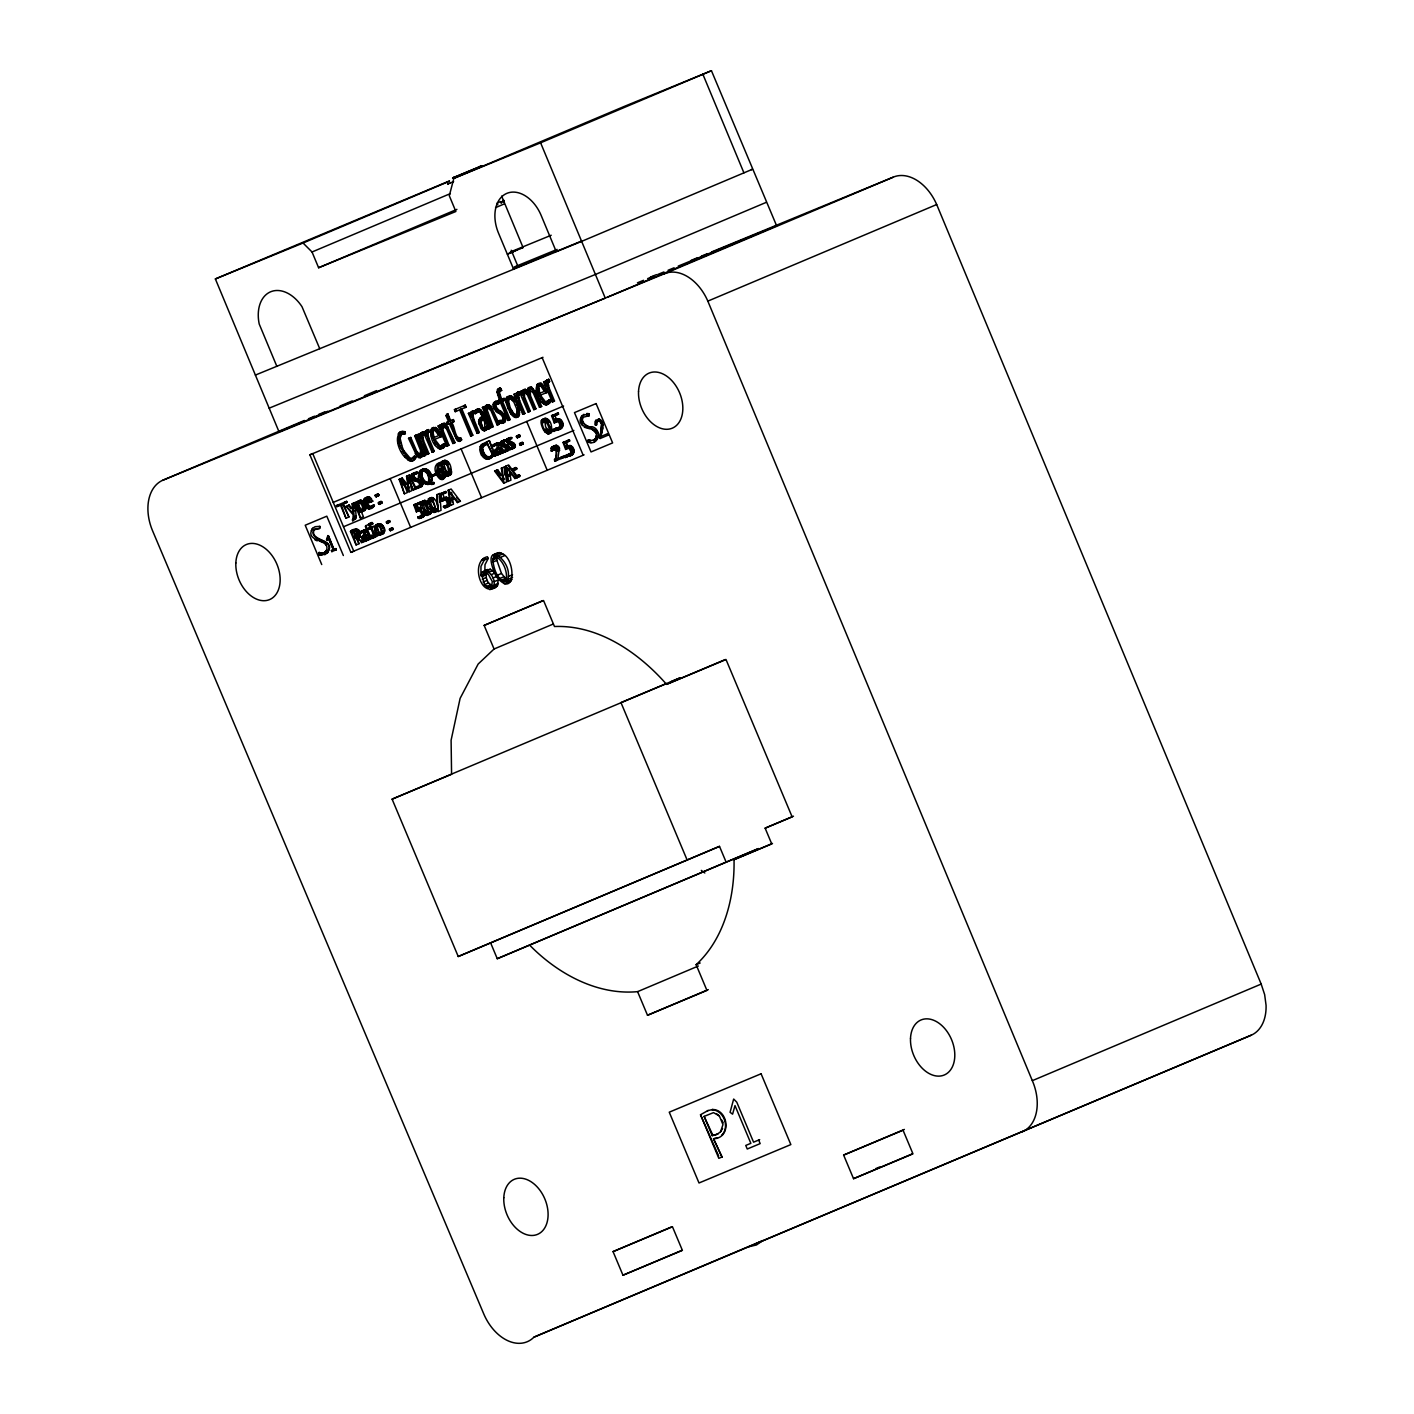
<?xml version="1.0" encoding="UTF-8"?>
<svg xmlns="http://www.w3.org/2000/svg" width="1414" height="1414" viewBox="0 0 1414 1414"><rect width="100%" height="100%" fill="white"/><g stroke="black" fill="none" stroke-linecap="round" stroke-linejoin="round"><path stroke-width="1.5" d="M436.608 471.869L437.386 465.648L440.62 463.332L440.196 462.484C426.18 466.32 445.304 491.719 445.18 472.4L442.971 473.337L440.815 470.42L437.368 470.438L436.608 471.869L441.628 469.943L437.28 472.718L439.418 477.808L443.643 477.278L440.461 478.303M504.126 398.377L502.907 398.889L503.667 400.728L504.904 400.215L504.126 398.377L500.468 399.915L498.294 391.607L501.687 390.405L500.379 388.161L498.223 388.797L496.968 392.102L499.531 400.303L498.082 400.904L498.859 402.743L500.273 402.142L507.962 420.453L508.934 420.046L501.245 401.735L502.465 401.223L510.171 419.534L507.962 420.453M500.468 399.915L501.705 399.384L499.496 392.774L500.203 390.264M369.991 501.245L364.494 503.561L365.625 499.001L367.463 499.089L369.443 501.475M364.494 503.561L366.686 502.624L366.915 498.806L370.256 498.594L368.064 499.513M501.882 450.872L500.927 447.213M516.729 417.483C525.442 398.501 493.839 384.025 511.161 414.267C526.75 428.212 516.587 386.269 507.343 398.554L506.124 399.066M315.835 528.536L314.138 529.72C309.03 541.951 337.822 538.487 327.217 552.909C336.479 537.921 308.588 542.41 313.643 529.932L319.882 528.341L319.811 526.362L315.11 526.697L312.565 528.341C303.639 543.276 332.679 537.956 325.927 551.584L324.195 552.733L326.899 549.887M431.093 479.611C425.101 493.468 411.81 467.716 426.445 470.12M429.149 482.598C423.458 483.553 419.163 473.372 423.847 469.978M594.074 441.999C610.901 427.169 577.018 429.432 582.922 417.307L589.143 415.716L589.072 413.736L581.826 415.716C572.935 431.288 603.089 424.942 595.188 438.959L593.456 440.125L595.188 438.959M588.1 439.966C595.1 442.299 586.297 437.244 588.277 442.087C599.271 446.294 601.94 429.043 592.095 426.71C586.085 427.965 580.588 421.319 582.922 417.307M401.93 433.532L400.091 438.269L402.513 447.991L401.276 448.503C398.589 443.872 396.274 431.27 405.376 433.691L404.881 431.677C389.027 431.058 401.682 463.191 413.224 460.557L410.732 461.3M722.625 1134.753L721.935 1135.053C729.942 1126.87 723.615 1110.008 711.967 1109.76L712.656 1109.477C728.829 1109.866 731.621 1138.217 713.54 1138.783L722.006 1157.005L713.54 1138.783M444.243 443.749L440.249 446.364L434.823 439.33L433.603 439.86L439.029 446.895L444.243 443.749L445.145 445.675L444.084 447.372C434.982 453.311 427.523 433.974 432.419 427.876L436.449 427.947L441.734 436.449L440.496 436.961L434.257 427.894M431.235 436.042L432.472 435.53L432.295 428.813L435.477 427.364M419.622 487.353C424.73 479.222 409.494 481.767 412.287 474.998L417.643 473.301L417.607 472.241L411.704 474.15C406.79 482.262 422.662 479.258 418.933 486.646L415.044 487.211L415.133 488.36L421.814 486.434C426.922 478.303 411.686 480.848 414.496 474.079L416.494 473.195M365.148 504.48L365.643 509.305L360.376 511.143L357.353 508.421L356.346 504.073L361.843 500.485L363.999 502.377L361.807 503.313L358.131 501.157L355.603 504.515L354.808 502.748M365.006 508.068L362.567 510.224L359.545 507.502L358.537 503.137L361.136 501.281L356.841 503.031M505.54 451.791L506.53 451.137C510.931 446.029 495.289 443.89 503.808 442.034L505.929 440.019L500.821 441.628C497.18 446.524 512.557 448.874 503.119 450.748L504.445 452.02L508.722 450.218C513.141 445.11 497.481 442.953 506 441.115M511.391 449.352L512.381 448.698C516.799 443.589 501.139 441.433 509.659 439.595L511.78 437.58L506.672 439.171C503.031 444.067 518.408 446.417 508.969 448.309L510.295 449.581L514.572 447.761C518.991 442.653 503.331 440.514 511.85 438.658M597.892 420.488L596.408 424.978L596.16 422.167L598.882 420.294L601.798 424.041L600.172 438.499L601.498 424.165L600.402 421.425L597.592 420.612M596.708 424.836L595.347 424.978L595.135 421.248L598.758 418.898C606.217 421.602 601.374 431.111 600.932 436.502L607.631 433.691L607.737 435.335L607.631 433.691M382.346 532.53C376.195 508.757 369.178 544.072 382.346 532.53L384.537 531.611C386.252 527.122 378.669 519.963 376.672 526.415M440.744 429.131L441.893 423.917L444.809 423.352L446.559 424.642L455.078 442.582L452.869 443.501L446.594 428.972L442.511 425.897L441.822 431.093L447.708 445.657L446.753 446.064L438.11 426.003L440.267 425.101L441.963 428.619L440.744 429.131L439.029 425.632L438.11 426.003M441.963 428.619L443.13 423.387M482.386 407.479L483.305 407.108L485.02 410.608L486.186 405.394L489.103 404.846L490.852 406.118L499.354 424.059L497.162 424.978L490.87 410.449L486.787 407.373L486.116 412.57L492.001 427.134L491.029 427.541L482.386 407.479L484.542 406.578L486.257 410.095L486.045 408.098M499.46 388.267L498.188 391.59L498.877 394.789L497.64 395.301M373.897 504.869L370.45 506.778L367.021 503.561L364.83 504.48L368.241 507.714L373.897 504.869L374.374 505.823C367.198 515.969 357.123 497.357 368.983 496.897L372.801 501.139L370.592 502.076L366.774 497.834M582.444 425.614L581.136 417.696L583.894 414.284M481.98 446.895L481.944 449.634M716.933 1134.417L720.557 1131.801L722.961 1124.607L719.355 1115.964L713.522 1112.624L704.119 1116.388L712.214 1135.636L717.623 1134.134L712.214 1135.636M361.754 531.982L362.797 531.876C366.845 534.404 354.119 546.935 370.539 538.875L365.943 530.356L360.34 531.682L359.916 533.52L363.946 531.045L359.916 533.52M356.558 536.206L356.187 531.788L354.26 530.939L351.573 532.088L353.871 537.55L358.749 535.287L359.403 533.29M427.382 484.525L434.045 483.712L433.868 482.492L428.495 483.747C431.182 451.19 403.591 485.055 429.573 483.606M428.495 483.747L430.687 482.828C435.088 477.49 428.336 465.065 421.231 469.908M479.912 423.157L481.149 419.658L484.277 417.961L485.956 421.991L484.737 422.521L484.79 428.195L482.315 428.301L479.912 423.157L484.277 417.961M480.619 449.387L482.015 445.817L487.636 444.137L487.494 443.077C472.117 441.61 483.27 468.087 492.956 456.103L492.319 455.273C487.53 461.176 480.212 455.98 480.619 449.387L486.257 444.12M415.044 472.453L413.1 475.846L410.908 476.783M520.688 391.466L521.607 391.077L519.468 391.978L528.094 412.04L529.066 411.633L522.88 394.683L523.799 391.89L526.149 391.395L523.799 391.89M528.094 412.04L530.303 411.12L524.4 396.539L525.036 391.378M493.132 446.471L496.173 444.738C500.503 447.301 486.84 460.451 504.197 452.038L499.407 443.201L496.95 442.989L492.567 445.445L493.132 446.471L497.268 443.925M496.968 450.165L498.47 447.319M434.664 429.874L438.817 435.53L432.878 438.004L432.083 430.881L435.901 429.361L433.073 429.785M431.906 438.269L434.116 437.492L433.055 432.56L434.292 429.255M508.492 448.857L508.351 447.266M538.628 385.633L541.085 386.322L544.372 391.378L545.61 390.847L538.434 393.852L537.638 386.747L539.865 385.103L537.638 386.747M538.434 393.852L539.671 393.339L538.875 386.216M346.112 506.336L353.2 513.388L352.086 503.844L352.97 503.472L354.172 516.87L352.775 520.812L353.182 514.82L346.112 506.336L349.17 505.045L354.154 510.984M352.775 520.812L356.169 517.63L355.161 502.536L354.066 503.066L360.411 518.001L358.361 510.843C363.345 515.244 365.607 506.159 361.807 503.313M446.753 446.064L448.945 445.145L443.059 430.563L442.989 426.303L445.039 425.367L443.802 425.897M491.029 427.541L493.221 426.621L487.052 409.671L488.024 406.861L490.676 407.868L489.438 408.399M552.026 450.925C553.74 441.327 559.891 455.803 554.376 459.515L554.748 461.211L563.603 457.482L563.32 456.333L555.437 459.656L556.869 448.698L555.101 446.63L552.733 446.506L551.089 448.097L551.16 450.96L554.535 449.864L554.871 446.983L552.361 448.044M478.568 421.443L479.841 417.996L483.27 415.592L481.449 412.305L477.296 411.262L475.192 413.754L474.167 411.668L479.452 408.823L482.81 412.358L489.969 427.982L488.042 429.273L486.328 426.162L484.737 430.793L480.884 428.583L478.568 421.443L483.429 415.946M516.958 414.373L516.764 408.982L513.936 402.23L510.242 398.359L508.669 398.288L507.326 401.753L508.969 408.275L514.342 415.469L518.196 413.842L515.916 415.539M551.725 447.142L556.427 445.233L559.378 447.655L557.929 458.596L555.437 459.656M595.347 424.978L595.842 420.046M517.153 415.009L513.724 413.524L510.207 407.745L508.563 401.223L509.906 397.776M408.54 438.375L409.512 437.969L417.112 454.442L418.438 455.608L420.877 455.149L416.9 451.685L410.749 437.456L408.54 438.375L417.006 456.368L420.258 457.765L421.672 455.98L421.743 452.409L422.98 451.879L425.013 455.626L423.776 456.139L421.743 452.409M420.258 457.765L422.91 455.467L422.98 451.879M524.912 391.908L527.334 394.683L533.785 409.671L534.757 409.265L528.659 394.241L529.349 389.575L533.343 393.127L539.476 407.285L540.431 406.878L533.909 391.89L530.321 387.666L527.988 388.249L527.687 393.339L524.152 389.84L522.013 391.59L522.102 395.107L520.387 391.59L519.468 391.978M533.785 409.671L535.977 408.734L530.604 395.938L529.861 389.893L526.379 391.554M419.817 509.199L422.008 508.262L418.685 508.793L417.165 504.71L414.974 505.629L416.476 509.712L418.615 508.793C422.998 509.57 424.447 518.196 419.057 518.496L417.784 517.064L423.157 515.527M420.382 518.266L423.882 516.393L424.748 513.971L421.337 504.056L424.942 501.369L421.743 502.712M443.483 507.396L447.938 505.487L443.448 506.371L444.721 507.803C450.094 507.485 448.645 498.877 444.279 498.099L442.14 499.018L440.638 494.935L442.829 494.016L444.35 498.099L446.471 497.18L448.874 498.629L450.377 502.324L448.185 503.243M444.721 507.803L448.963 506.23L450.412 503.278L448.22 504.215M565.229 441.539L563.037 442.476L565.635 449.475L566.943 447.761L568.746 447.814L570.885 451.508L570.213 454.071L567.049 454.689L568.322 456.121C573.695 455.803 572.246 447.178 567.862 446.4L565.741 447.337L564.239 443.236L566.431 442.317L567.933 446.4L565.741 447.337M568.322 456.121C574.862 456.492 575.958 447.213 570.072 445.481L567.933 446.4M430.174 512.54C426.303 515.527 421.796 504.48 424.394 501.457M437.226 509.588L433.727 511.532L431.73 510.012L428.389 501.104L431.995 498.417L428.796 499.778M436.502 510.525C432.401 509.553 429.202 502.094 431.447 498.506M558.459 429.626C562.648 427.664 560.722 420.577 556.674 419.764L554.412 420.736L552.839 416.476L555.03 415.557L556.603 419.817L558.866 418.827C564.999 420.418 563.956 430.475 557.081 429.891L555.737 428.407L561.305 426.798L555.737 428.407M492.814 559.979L493.68 557.187L495.784 556.338C503.402 560.775 508.103 572.281 506 580.818L503.861 581.702C496.385 577.778 493.68 567.827 492.814 559.979L496.844 558.283L497.109 556.656L493.079 558.353M441.575 464.11C452.25 457.924 448.804 491.701 441.575 464.11L445.286 461.335L448.538 464.587M542.976 420.329C547.147 420.577 552.114 432.048 546.971 432.702C543.86 430.192 542.34 425.985 542.039 422.097C542.057 419.286 547.89 418.986 542.499 420.683M546.971 432.702L549.162 431.783L545.592 426.798L544.69 419.764M602.841 427.876L600.932 436.502M437.987 465.895L437.757 470.862M417.978 434.434L420.93 435.123L420.029 433.568L417.978 434.434L426.692 454.46L427.664 454.053L421.672 438.499L421.743 435.123L424.023 433.815L423.21 431.871L420.753 433.091L420.771 437.987L421.991 437.456L421.637 435.318M426.692 454.46L428.902 453.523L423.564 440.638L422.715 435.972L424.023 433.815M426.869 434.239L429.414 431.57L428.583 429.609L426.127 430.828L426.144 435.724L423.369 432.171L432.083 452.197L433.038 451.791L427.063 436.254L426.869 434.239L429.414 431.57M471.887 415.416L474.432 412.747L473.602 410.785L471.162 412.004L471.162 416.9L468.388 413.348L477.101 433.373L478.073 432.967L472.082 417.413L471.887 415.416L474.432 412.747M484.737 430.793L487.3 428.725L487.547 425.632L489.262 428.76M517.506 396.327L520.052 393.658L519.221 391.696L516.764 392.933L516.782 397.811L514.007 394.259L522.72 414.284L523.693 413.895L517.701 398.341L517.506 396.327L520.052 393.658M547.094 383.954L549.639 381.285L548.809 379.323L546.37 380.543L546.37 385.439L543.595 381.886L552.308 401.912L553.281 401.505L547.289 385.969L547.094 383.954L549.639 381.285M369.938 539.353L369.001 537.903L366.809 538.822L365.13 541.438M365.554 540.413L367.976 540.113L369.001 537.903M428.707 514.201C424.059 484.224 412.729 515.527 428.707 514.201L430.899 513.282L431.093 511.02L428.902 511.939M435.759 511.249C431.129 481.29 419.781 512.575 435.759 511.249L437.951 510.33C438.941 506.247 434.964 494.653 429.997 498.647M505.912 583.558C518.938 562.206 476.925 534.899 496.208 576.541C519.451 604.609 515.509 542.87 493.804 554.482M448.185 475.864C455.22 464.888 433.179 452.286 443.271 472.417C454.106 485.709 453.735 455.396 442.087 461.353M548.65 433.851C555.684 422.874 533.644 410.254 543.736 430.386C554.571 443.678 554.217 413.383 542.552 419.322M499.266 420.612L502.818 420.665C504.816 412.252 489.916 412.287 493.61 402.778L495.837 401.346L498.488 401.841L498.895 403.909L494.6 404.333C493.521 412.234 507.803 412.853 503.861 422.309L501.369 423.369L499.69 422.662L499.266 420.612L504.038 420.135L503.738 416.14M502.748 423.263L505.081 421.779C509.04 412.34 494.741 411.704 495.837 403.803L494.6 404.333M493.292 587.729C496.084 581.702 492.319 573.395 486.292 570.903L482.351 572.087L480.919 575.94L480.972 566.342L484.207 560.085L488.237 558.389L487.388 556.727C469.925 560.704 480.636 600.437 497.321 586.032L498.17 579.97L494.14 581.684M354.242 538.434L357.159 537.673L362.002 542.446L357.212 536.754C360.234 532.636 354.048 527.122 350.46 531.558L356.081 544.938L354.242 538.434L358.237 536.754L356.434 537.514L359.032 543.683L356.081 544.938M357.212 536.754L359.403 535.835C362.762 529.737 354.207 526.803 350.46 531.558M422.733 502.536L424.73 500.344L428.619 503.861M419.64 455.679L420.683 450.766L414.673 435.812L416.883 434.876L425.738 454.778L425.013 455.626M420.683 450.766L421.92 450.235L422.114 452.692L420.488 454.831M543.4 420.559L544.744 418.403M441.981 479.169L443.572 476.942L442.971 473.337M398.836 435.141L401.028 431.553M537.974 383.724L540.784 384.308L546.051 392.809L547.289 392.297L541.049 383.212C528.783 384.148 542.499 413.754 550.7 401.523L549.799 399.596L544.584 402.743L539.158 395.708L540.395 395.178L545.822 402.212L549.799 399.596M537.532 385.916L537.85 384.661L536.613 385.191M376.142 533.202L378.333 532.265L381.992 534.298L384.537 531.611M453.859 178.358L449.298 195.751L455.856 211.499L318.61 267.741L312.034 251.992L303.056 243.014L215.37 278.947L279.018 431.8L605.263 298.107L540.608 142.814L453.859 178.358L624.688 106.244L711.436 70.7L776.622 225.763M326.44 539.918L327.907 535.553L327.253 540.502M364.794 540.484L366.138 538.663L365.219 535.146L362.762 536.896L363.062 539.901L364.794 540.484L368.824 538.805M417.042 510.701L416.388 511.868L413.772 504.869L415.981 503.932L418.579 510.949L419.233 509.765L417.042 510.701L419.481 510.207L421.619 513.901L420.965 516.446L417.784 517.064M441.628 493.239L439.436 494.158L442.034 501.175L447.672 497.569M442.034 501.175L446.453 498.347L442.706 500.008M566.537 445.057L567.827 448.556L571.274 445.87M557.328 428.672L559.096 427.735C560.916 425.384 559.025 420.188 555.667 421.178L554.288 422.98L551.584 415.681L553.775 414.762M555.136 418.403L556.48 422.061L560.138 419.233M421.637 433.691L421.973 432.56M427.364 430.316L425.773 431.959M518.001 392.403L516.428 394.046M547.236 381.161L548.296 379.412M440.815 470.42L443.006 469.483L440.355 469.006C437.173 474.574 438.446 465.33 440.62 463.332M482.209 576.523L484.33 573.218L488.201 574.066L492.266 581.472L491.754 586.174L488.396 587.552L484.507 584.636L482.209 576.523L486.239 574.826L486.946 572.705L482.916 574.402M367.004 539.547L364.812 538.186L365.89 535.04M442.67 477.366L439.471 473.16L440.602 470.067M448.503 421.637L445.993 415.663L447.743 413.666L450.713 420.718L449.475 421.231L446.524 414.196M449.74 421.125L447.743 413.666M495.713 451.084L498.735 448.132C502.377 451.278 496.314 456.916 495.713 451.084L499.301 448.079M365.095 534.315L361.577 537.179M375.311 527.758L377.838 525.672L380.136 527.298L381.515 532.106L380.154 534.085L376.69 532.565L375.311 527.758L378.881 524.877L381.232 525.283M357.954 502.465L359.58 500.45L361.843 500.485M523.251 391.077L525.389 389.327L527.599 391.042M503.366 202.361L503.755 200.187L504.197 201.99M487.406 404.864L484.949 407.091M426.957 483.517C431.641 480.124 427.364 469.943 421.655 470.897M498.594 454.707L500.379 451.967L501.369 453.47L508.722 450.218M497.657 454.884L502.377 452.003M450.43 473.566L450.394 468.988M550.912 431.535L550.859 426.975M360.163 511.974L365.643 509.305M443.448 506.371L446.63 505.752L447.284 503.19L446.082 500.256L443.342 499.46M448.821 504.833L449.369 503.72M423.422 468.971L421.301 471.233L421.019 475.175M482.315 445.71L484.472 443.466M368.983 496.897L365.89 498.788L365.89 502.889M415.84 457.729L413.595 459.974L415.84 457.729L414.744 455.962L411.191 459.037L409.07 458.931L402.495 451.119L403.715 450.606L410.307 458.419L412.428 458.525L414.744 455.962M424.076 508.881L428.265 514.378L430.899 513.282M433.568 509.977L436.131 511.638L437.951 510.33M442.847 447.885L445.145 445.675M546.935 404.775L550.7 401.523M495.642 555.083L497.834 552.786M443.165 461.6L444.279 460.416M438.517 464.552L440.196 462.484M365.837 525.495L367.269 528.871L371.582 527.051L371.953 527.935L367.64 529.755C372.801 545.238 376.672 534.192 368.047 524.559L365.289 526.326L366.509 529.189L365.183 529.737L366.88 530.073L371.511 538.487L375.488 536.79L371.475 527.122M475.192 413.754L479.947 410.855L478.71 411.368M513.954 446.983L513.812 444.19M386.358 521.978L388.903 520.546L389.999 521.271L387.542 523.445L386.358 521.978L389.504 520.652M389.416 529.225L391.961 527.811L393.057 528.518L390.582 530.692L389.416 529.225L392.562 527.899M391.961 527.811L392.774 529.773M513.123 468.953L515.668 467.539L516.764 468.246L514.289 470.438L513.123 468.953L516.269 467.645M515.668 467.539L516.499 469.501M516.181 476.218L518.708 474.786L519.822 475.493L517.347 477.685L516.181 476.218L519.309 474.892M518.708 474.786L519.539 476.748M567.633 456.634L566.802 454.672L567.633 456.634L564.84 457.482L564.274 456.103L572.423 453.134L568.552 454.937M375.152 495.324L377.715 493.875L378.864 494.617L376.371 496.844L375.152 495.324L378.351 493.981M377.715 493.875L378.563 495.925M378.316 502.871L380.879 501.422L382.045 502.147L379.535 504.391L378.316 502.871L381.515 501.528M380.879 501.422L381.745 503.472M516.357 436.272L518.92 434.823L520.087 435.547L517.577 437.792L516.357 436.272L519.557 434.911M518.92 434.823L519.786 436.855M519.521 443.802L522.084 442.37L523.251 443.095L520.759 445.339L519.521 443.802L522.72 442.458M522.084 442.37L522.95 444.403M552.768 429.909L555.331 428.46L556.497 429.184L554.005 431.429L552.768 429.909L555.985 428.566M555.331 428.46L556.197 430.492M488.237 558.389L485.002 564.646L484.772 572.582M387.542 523.445L386.711 521.483M390.582 530.692L389.751 528.73M514.289 470.438L513.476 468.458M517.347 477.685L516.517 475.723M565.441 457.57L564.61 455.608M376.371 496.844L375.505 494.812M379.535 504.391L378.687 502.341M369.125 523.887L372.2 522.579L372.748 523.869L370.203 525.23L369.125 523.887L372.2 522.579M371.652 522.508L372.395 524.311M517.577 437.792L516.729 435.742M520.759 445.339L519.892 443.289M554.005 431.429L553.139 429.396M474.167 411.668L477.826 408.876M352.21 519.963L355.038 518.231M370.203 525.23L369.443 523.445M423.776 456.139L425.738 454.778M488.042 429.273L489.969 427.982M492.956 456.103L488.378 458.914M487.176 458.101L492.319 455.273M369.637 507.697L374.374 505.823M448.061 421.832L446.824 422.344L447.602 424.182L449.281 423.475L456.846 440.09L459.356 441.398L461.671 439.807L460.805 438.004C453.664 442.706 453.912 425.667 450.253 423.069L451.49 422.556C454.99 425.225 454.831 440.054 460.805 438.004M459.356 441.398L461.671 439.807M501.175 203.316L502.924 200.576L503.225 201.477M552.803 624.228L494.069 649.008L478.162 664.032L460.116 698.357L451.101 740.211L451.579 774.271L392.102 799.157L458.242 956.518L719.496 846.367L726.124 862.116L758.523 848.559L497.268 958.71L490.658 942.961M529.667 945.153C557.416 973.521 596.902 995.403 637.59 991.656L647.506 1015.27L706.929 990.419L696.13 964.702C724.375 938.666 734.82 897.112 734.025 859.677L772.504 843.433M494.847 402.248L495.837 401.346M359.403 532.53L363.645 530.144M420.753 433.091L423.21 431.871M426.127 430.828L428.583 429.609M473.089 410.855L470.809 413.135M516.764 392.933L519.221 391.696M492.567 445.445L496.95 442.989M539.476 407.285L541.668 406.366L535.128 391.36L531.558 387.153L527.988 388.249M441.433 478.197L442.6 476.465L442.105 473.708L440.443 471.375L438.411 471.003M361.401 511.002L362.797 508.987L362.178 505.699L360.146 502.748L357.689 502.394M489.81 589.691L497.321 586.032M483.995 428.813L486.027 427.664L484.79 428.195M434.292 511.444C436.431 507.82 433.373 500.379 429.255 499.442M372.377 538.416L373.296 537.727L372.023 537.426M324.796 554.624L327.695 552.715M440.373 449.139L444.084 447.372M421.814 486.434L416.706 488.643M539.211 383.212L537.179 384.29M503.914 440.072L500.344 442.547M509.765 437.633L508.404 439.171L509.111 442.246M412.004 461.07L414.832 459.444M358.749 535.287L353.871 537.55M555.242 445.445L551.089 448.097M491.224 574.667L495.236 572.97L490.322 569.206L482.351 572.087M351.573 532.088L355.214 530.321M722.006 1157.005L718.825 1158.331L700.513 1114.745L708.131 1110.467M360.34 531.682L364.847 529.932M448.68 183.537L447.584 184.014L448.432 183.696M501.652 196.104L523.056 247.521L507.379 254.167M754.899 1244.073L1251.372 1035.136A42.667 29.27 67.1 0 0 1266.06 1005.248L1264.646 994.608L1261.182 984.073L936.687 204.535A42.667 29.27 67.1 0 0 892.994 177.263L711.56 251.957M480.46 166.463L481.644 165.968L452.922 177.775M466.956 172.013L452.551 178.076L454.601 177.227M467.627 171.713L481.944 165.703L479.894 166.534M478.922 167.117L481.644 165.968M215.37 278.947L449.422 180.921M303.056 243.014L449.493 181.204M540.608 142.814L711.436 70.7M312.034 251.992L450.341 193.612M318.61 267.741L456.899 209.378M513.088 269.084L555.737 251.179M766.247 202.361L595.418 274.457L269.173 408.169M279.018 431.8L305.442 420.647M309.507 418.933L327.818 411.209M340.014 406.048L352.227 400.904M364.423 395.743L376.619 390.6M607.295 297.24L776.092 225.993M454.053 177.298L455.608 176.626M495.554 207.664L504.321 203.881M508.192 253.778L514.325 251.162L511.055 252.47M1251.372 1035.136L533.962 1337.149A42.667 29.27 67.1 0 1 483.906 1314.278L152.818 531.364A42.667 29.27 67.1 0 1 162.628 480.318L304.399 420.471M308.464 418.756L314.527 416.193M318.574 414.496L324.654 411.934M162.628 480.318L664.138 273.856L892.994 177.263M309.896 454.813L312.741 453.594L353.747 551.16L350.884 552.379L309.896 454.813L542.976 357.3M498.223 388.797L500.379 388.161M497.162 389.928L498.382 389.416M664.138 273.856A42.667 29.27 67.1 0 1 707.831 301.129L936.687 204.535M499.142 388.691L501.263 388.638M398.748 432.808L399.985 432.277M399.808 432.065L402.955 431.182M454.424 409.689L455.662 409.176L456.475 411.138L455.255 411.651L454.424 409.689L465.312 405.129L466.143 407.091L464.906 407.603L464.075 405.659L465.312 405.129M398.023 434.01L399.261 433.479M496.968 392.102L499.531 391.095M498.965 390.777L501.687 390.405M401.717 431.694L404.881 431.677M399.862 434.646L401.099 434.133M400.692 434.063L403.556 433.25M498.276 393.286L499.496 392.774M445.993 415.663L447.231 415.15M399.278 435.636L400.516 435.123M402.336 433.78L405.376 433.691M398.942 437.014L400.18 436.502M498.895 395.796L500.114 395.266M398.872 438.8L400.091 438.269M399.048 440.956L400.268 440.443M499.195 399.526L501.369 398.624M431.623 428.442L433.638 427.364M423.369 432.171L425.42 431.305L426.321 432.878L425.084 433.391M441.115 424.536L442.352 424.023M471.162 412.004L473.602 410.785M475.245 410.29L476.465 409.76M485.409 406.012L486.628 405.5M507.007 396.91L510.065 395.62M523.233 389.893L524.453 389.38M528.818 387.56L530.038 387.047M398.235 442.918L399.473 442.405M441.893 423.917L444.809 423.352M453.417 419.587L452.18 420.099L452.957 421.938L454.194 421.425L453.417 419.587L446.824 422.344M468.388 413.348L470.438 412.481L471.339 414.055L470.102 414.567M476.589 409.406L479.452 408.823M494.6 401.876L497.162 401.205M498.082 400.904L499.319 400.392L500.096 402.23L498.859 402.743M514.007 394.259L516.057 393.41L516.958 394.966M522.455 390.511L523.693 389.999M524.152 389.84L525.389 389.327M546.37 380.543L548.809 379.323M431.058 429.343L432.295 428.813M486.186 405.394L489.103 404.846M506.442 397.811L507.661 397.299M509.888 396.38L511.126 395.849M530.321 387.666L531.558 387.153M539.812 383.742L541.049 383.212M543.595 381.886L545.645 381.02L546.546 382.593L545.309 383.106M440.673 425.614L441.893 425.101M399.508 443.289L400.745 442.776M435.212 428.46L436.449 427.947M525.195 390.405L526.432 389.875M430.74 430.581L431.959 430.068M495.925 401.717L498.488 401.841M442.511 425.897L443.731 425.384M477.296 411.262L478.515 410.749M486.787 407.373L488.024 406.861M493.256 404.386L494.476 403.874M511.02 397.016L512.239 396.503M540.784 384.308L542.004 383.795M421.743 435.123L422.98 434.611M427.134 432.878L428.354 432.348M440.532 427.152L441.769 426.621M443.589 423.882L446.559 424.642M447.602 424.182L448.821 423.67M476.324 412.075L477.561 411.545M478.215 409.335L481.113 409.989M432.083 430.881L433.303 430.369M441.751 426.816L442.989 426.303M470.809 414.762L473.39 413.524M484.825 408.628L487.264 407.78M488.077 407.373L489.315 406.843M487.865 405.358L490.852 406.118M517.771 394.966L518.991 394.453M436.219 429.414L437.439 428.884M507.608 399.455L508.846 398.942M510.242 398.359L513.3 399.243L512.08 399.755M523.074 392.809L524.311 392.279M532.053 389.168L533.29 388.638M540.219 385.722L541.456 385.209L543.223 386.764L541.986 387.295M547.359 382.593L548.597 382.063M419.304 437.05L420.541 436.537M430.651 432.171L431.889 431.641M494.387 405.305L495.607 404.793M541.774 385.262L543.011 384.732M421.478 436.484L422.715 435.972M435.53 430.475L436.749 429.962M506.053 400.675L507.273 400.144M512.204 398.094L513.441 397.581M515.332 396.892L516.57 396.38M400.25 445.817L401.488 445.286M493.468 406.437L494.706 405.924M541.085 386.322L542.322 385.81M544.92 384.52L546.158 384.007M441.539 428.707L442.759 428.195M445.163 426.922L446.4 426.392M526.079 392.845L527.316 392.314M431.836 433.091L433.055 432.56M437.244 430.74L438.464 430.21M485.815 410.184L487.052 409.671M494.529 406.578L495.748 406.048M522.88 394.683L524.117 394.17M528.394 392.102L529.631 391.572M436.431 431.447L437.651 430.917L440.037 434.999M542.799 386.588L544.037 386.057M430.828 434.01L432.048 433.497M507.326 401.753L508.563 401.223M537.391 388.938L538.628 388.408M479.876 410.502L481.591 412.87L482.81 412.358M506.212 402.495L507.449 401.983M513.388 399.49L514.625 398.978M421.672 438.499L422.91 437.987M427.063 436.254L428.283 435.724L428.089 433.727M445.339 425.154L447.16 427.753L448.379 427.24M472.082 417.413L473.319 416.9L473.124 414.885M489.615 406.631L491.436 409.229L492.673 408.717M494.988 407.974L496.208 407.462M517.701 398.341L518.92 397.829L518.726 395.814M547.289 385.969L548.526 385.439L548.332 383.441M494.193 408.664L495.413 408.133L496.296 409.848M527.334 394.683L528.571 394.17M533.909 391.89L535.128 391.36M438.287 432.437L439.524 431.906M441.822 431.093L443.059 430.563M446.594 428.972L447.814 428.46M480.23 412.835L481.184 414.32L482.404 413.789M528.659 394.241L529.897 393.728M432.136 435.406L433.373 434.893M486.116 412.57L487.335 412.04M523.18 397.069L524.4 396.539M543.86 388.284L545.079 387.772M437.686 433.303L438.923 432.772M495.589 409.07L496.809 408.54M514.502 401.134L515.739 400.604M537.709 391.254L538.928 390.741M536.807 391.908L538.027 391.378L538.699 393.587M507.803 404.793L509.022 404.28M422.326 441.15L423.564 440.638M427.717 438.906L428.937 438.393L428.283 435.724M481.184 414.32L482.033 416.105L483.27 415.592M496.385 409.954L497.604 409.441M472.736 420.064L473.973 419.551L473.319 416.9M518.355 400.993L519.592 400.48L518.92 397.829M547.943 388.62L549.18 388.09L548.526 385.439M496.12 411.686L497.357 411.156M401.629 451.844L402.866 451.331L401.488 448.344M498.594 411.138L499.814 410.626M478.71 420.135L479.947 419.605M497.339 412.623L501.157 413.082L503.048 414.85L501.829 415.363M500.026 411.774L501.245 411.262M508.033 408.646L510.207 407.745M515.58 405.5L517.754 404.581M498.735 413.171L499.973 412.641M403.768 453.417L404.987 452.904M480.106 421.213L481.343 420.683M538.381 396.503L539.618 395.991M499.937 413.613L502.518 412.305M478.674 422.91L479.788 420.912M433.78 442.723L435.017 442.211L436.042 444.014L434.805 444.544M500.963 414.337L502.2 413.825M539.335 398.571L540.572 398.059L541.597 399.862M405.111 455.379L406.348 454.866M502.394 414.267L503.631 413.754M479.063 424.536L480.283 424.023L479.912 422.397M435.371 443.307L436.608 442.794M510.631 411.545L511.868 411.032M516.764 408.982L518.001 408.452L518.461 411.545L517.241 412.057M404.634 456.74L405.871 456.209M540.943 399.155L542.163 398.642M415.663 452.197L416.9 451.685M510.047 412.623L511.267 412.11L509.252 408.133M517.948 409.318L519.185 408.805M480.566 425.508L481.803 424.995L481.149 422.645M485.09 423.687L486.31 423.175M406.525 457.022L407.762 456.51M503.331 416.123L504.568 415.592M415.203 453.682L416.441 453.169M456.333 437.333L457.57 436.802M511.161 414.267L512.398 413.754L513.582 415.168L512.363 415.681M518.337 411.262L519.574 410.749M407.851 458.207L409.088 457.694M437.226 445.675L438.464 445.163M481.414 427.187L485.232 428.301M512.504 414.037L513.724 413.524M417.112 454.442L418.35 453.929M455.626 438.252L456.863 437.721L458.083 439.56M503.066 418.35L504.303 417.837M541.456 401.947L544.019 401.01M420.877 453.205L422.114 452.692M504.109 418.526L505.346 418.014M409.07 458.931L410.307 458.419M414.673 435.812L415.645 435.406L423.122 452.869L424.341 452.356M457.164 438.64L458.383 438.11M482.315 428.301L483.553 427.77M518.514 413.1L519.751 412.588M407.868 460.08L409.088 459.568L407.479 458.118M410.184 459.214L411.421 458.702M412.552 458.083L413.772 457.553M418.438 455.608L419.675 455.078M439.029 446.895L440.249 446.364M503.172 419.693L504.409 419.163M542.623 403.237L543.842 402.725M411.191 459.037L412.428 458.525M417.006 456.368L421.478 457.235M421.867 454.424L423.104 453.894M441.963 445.905L443.201 445.392M457.906 439.312L459.143 438.8M500.874 421.284L502.094 420.771M514.342 415.469L515.562 414.938M544.584 402.743L545.822 402.212M440.638 446.877L441.857 446.347M458.578 439.365L459.815 438.835M483.199 428.849L484.436 428.318M502.818 420.665L504.038 420.135M547.536 401.753L548.756 401.24M438.216 448.362L442.6 448.397M486.328 427.894L487.565 427.364M502.005 421.266L503.225 420.753M546.193 402.725L547.43 402.195M482.227 430.103L485.974 430.263M499.69 422.662L503.967 422.733M504.303 420.665L505.523 420.135M513.547 416.777L517.966 416.953M518.443 414.726L519.68 414.196M409.353 460.964L411.969 460.787M421.672 455.98L422.91 455.467M543.789 404.21L548.172 404.245M418.685 457.729L419.923 457.217M432.083 452.197L434.275 451.278L428.937 438.393M439.33 448.945L440.567 448.432M486.062 429.237L487.3 428.725M421.125 457.093L422.362 456.581M458.189 441.309L460.593 440.885M470.65 436.078L472.824 435.159L461.795 408.911L459.621 409.83L470.65 436.078L471.587 435.671L460.557 409.424M477.101 433.373L479.293 432.454L473.973 419.551M514.678 417.43L515.916 416.9M518.125 415.981L519.362 415.469M522.72 414.284L524.912 413.365L519.592 400.48M544.885 404.793L546.122 404.28M483.57 430.846L484.79 430.333M485.532 430.21L486.769 429.697M501.369 423.369L502.589 422.839M503.861 422.309L505.081 421.779M548.42 403.732L549.639 403.22M552.308 401.912L554.5 400.993L549.18 388.09M515.739 417.66L516.976 417.148M517.559 416.9L518.797 416.388M545.945 404.987L547.183 404.457M486.345 441.946L489.35 440.673L494.158 451.95L497.18 454.035L494.387 455.078L492.708 454.071L486.345 441.946L492.779 455.414L497.516 455.078L494.016 456.086M336.391 505.664L338.582 504.727L338.989 505.717L336.797 506.636L336.391 505.664L346.66 501.351L347.066 502.341L344.857 503.26L344.45 502.288L346.66 501.351M402.743 479.841L400.551 480.778L404.386 493.804L399.137 479.417L402.283 478.091L409.6 487.777M399.137 479.417L400.091 479.01L408.628 490.322L406.525 476.324L409.671 474.998L416.282 488.82L413.312 490.057L407.462 477.879L408.964 491.878L400.551 480.778M411.704 474.15L413.913 473.23M412.835 473.372L416.37 472.099M420.312 470.438L424.447 468.706M419.605 471.198L421.796 470.261M423.299 469.642L425.49 468.723M441.415 461.795L445.074 460.275M481.379 444.933L486.027 443.042M414.178 473.036L417.607 472.241M443.696 461.371L445.905 460.451M480.654 445.675L482.846 444.756M541.898 419.781L545.539 418.244M558.194 412.906L556.002 413.842L556.321 415.027L558.53 414.108L558.194 412.906L551.584 415.681M345.97 518.231L341.234 504.78L343.425 503.861L348.94 516.976L345.97 518.231L340.456 505.116L336.797 506.636M437.05 464.34L439.241 463.403M482.28 444.403L487.494 443.077M412.287 474.998L414.496 474.079M419.092 472.17L426.551 469.041M442.016 462.714L445.286 461.335M480.124 446.647L484.949 444.456M541.438 420.506L543.648 419.569M544.178 419.357L546.37 418.438M413.224 474.362L417.643 473.301M420.347 471.993L422.539 471.074M423.352 470.738L425.561 469.802M444.562 461.901L446.771 460.964M481.449 446.435L483.641 445.498M411.81 475.97L414.002 475.033M441.716 463.297L443.908 462.378M484.065 445.039L487.636 444.137M545.044 419.87L547.236 418.951M419.94 472.842L422.132 471.923M424.235 471.039L427.611 469.66M481.025 447.231L483.217 446.294M542.181 421.284L544.372 420.347M411.757 476.889L413.949 475.97M445.481 462.749L447.672 461.83M542.039 422.097L544.249 421.16M544.867 420.912L547.059 419.993L549.003 422.574M419.711 473.884L421.92 472.965M480.742 448.22L482.934 447.284M545.945 420.736L548.137 419.799M426.427 471.463L428.636 470.526M412.004 477.826L414.196 476.907M441.61 465.171L443.784 463.191M445.127 463.704L447.319 462.767M419.658 475.051L421.867 474.132M542.092 423.14L544.284 422.22M352.086 503.844L360.34 500.238M364.653 498.435L367.534 497.109M426.021 472.4L428.212 471.463L427.346 470.685M356.098 502.5L358.308 501.581M358.891 501.175L361.1 500.256M364.105 499.001L366.297 498.082M412.535 478.692L414.726 477.773M367.463 498.028L369.673 497.092M427.346 472.541L429.556 471.604M493.592 444.562L498.241 442.759M500.821 441.628L504.957 439.842M506.672 439.171L510.808 437.386M363.698 499.725L367.817 498.082M419.781 476.271L421.973 475.334M364.706 499.743L369.072 497.94M413.277 479.328L415.486 478.409M480.707 450.606L482.899 449.687L482.81 448.45M501.705 441.009L505.929 440.019M507.555 438.552L511.78 437.58M360.411 501.864L362.603 500.927M368.135 498.435L370.327 497.498M494.228 445.41L499.407 443.201M501.404 442.352L505.081 440.868M507.273 439.913L510.931 438.428M367.463 499.089L369.673 498.17M501.122 442.918L503.313 441.999M555.455 419.958L557.646 419.021M356.346 504.073L358.537 503.137M364.264 500.963L366.456 500.043M368.789 499.036L370.981 498.099M375.24 496.137L378.864 494.617M414.267 479.753L416.458 478.816M428.177 473.814L430.369 472.895M506.972 440.479L509.181 439.542M554.412 420.736L558.866 418.827M361.136 502.5L363.345 501.581M420.064 477.508L422.273 476.589M437.368 470.438L440.355 469.006M480.99 451.914L483.181 450.978L482.899 449.687M516.446 437.067L520.087 435.547M375.753 496.756L378.952 495.413M415.469 479.929L417.678 479.01M439.471 469.784L441.663 468.847M497.198 445.357L499.389 444.438L498.382 443.819M501.086 443.607L503.278 442.67M506.937 441.15L509.128 440.231M436.82 471.198L439.012 470.279M494.759 443.908L498.258 445.233L500.45 444.296M356.257 505.364L358.467 504.427M364.229 502.217L366.42 501.281M369.408 499.849L371.599 498.912M414.214 480.901L417.925 480.194L415.734 481.113M501.281 444.314L503.472 443.395M507.131 441.875L509.323 440.938M516.958 437.704L520.158 436.36M554.995 421.761L559.785 420.294L557.593 421.213M417.006 480.159L419.216 479.222M420.524 478.798L422.733 477.861M428.884 475.298L431.093 474.362M481.467 453.275L483.676 452.339L483.181 450.978M501.617 444.844L503.808 443.925M507.467 442.405L509.659 441.468M554.288 422.98L556.886 421.814M356.628 506.742L358.838 505.805M418.173 480.619L420.365 479.682M437.28 472.718L439.471 471.781M502.129 445.233L504.338 444.314M507.997 442.794L510.189 441.857M559.219 421.248L561.411 420.329M421.125 480.018L423.316 479.099M430.263 476.076L432.454 475.139L432.878 476.129L430.669 477.048L430.263 476.076L436.095 473.619L436.502 474.609L434.31 475.546L433.886 474.556L436.095 473.619M420.435 480.619L422.645 479.682L421.92 478.197M481.343 455.061L484.295 453.629L486.769 456.404L490.198 456.952M503.72 445.622L505.929 444.703M509.57 443.183L511.78 442.246M419.198 481.538L421.39 480.601M495.13 449.564L497.339 448.627M437.28 474.079L439.471 473.16M504.78 445.817L506.972 444.88M508.421 444.137L512.822 442.441M421.814 481.096L424.006 480.177M443.908 471.71L446.099 470.791L448.698 473.796L445.604 475.245M494.865 450.288L497.056 449.369M357.353 508.421L359.545 507.502M482.828 455.679L485.037 454.742M496.102 449.988L498.294 449.069M509.447 444.279L511.656 443.342L509.782 442.847M544.372 429.697L546.564 428.76M560.174 422.927L562.383 421.991M504.48 446.824L507.838 445.304M511.497 443.784L513.689 442.865M312.565 528.341L311.398 530.533M420.011 482.934L422.203 482.015M422.592 482.033L424.783 481.096M437.704 475.546L439.895 474.609M505.205 447.107L507.396 446.17L505.805 445.799M365.819 506.177L368.011 505.258M483.659 456.598L485.85 455.662M491.966 452.887L494.158 451.95M506.336 446.895L508.545 445.976M512.186 444.456L514.396 443.519M560.563 424.041L562.772 423.104M358.166 509.818L360.358 508.899M363.592 507.52L365.784 506.583M586.828 413.471L589.072 413.736M319.811 526.362L319.405 528.536L315.357 528.748M445.039 473.372L447.248 472.453M423.458 482.81L425.667 481.874M429.891 480.124L432.101 479.205M491.595 454L493.804 453.063L496.208 455.149M495.943 452.303L498.135 451.366L497.905 450.165M506.866 447.796L509.058 446.877M512.716 445.357L514.908 444.42M545.521 431.358L547.713 430.439M560.775 425.101L562.966 424.165M420.418 484.489L422.609 483.57M438.446 476.854L440.638 475.917M449.528 472.276L451.72 471.357M484.578 457.323L486.769 456.404M492.708 454.071L494.9 453.134M359.28 510.754L361.471 509.818M366.986 507.255L369.178 506.336M415.044 487.211L421.125 485.709L417.978 487.264M443.536 475.21L447.991 473.283M545.132 432.295L547.324 431.358L548.261 432.295M549.993 430.263L552.202 429.326M423.193 483.835L426.568 482.457M429.785 481.255L431.977 480.336M485.479 457.818L487.671 456.899M496.402 453.116L499.814 452.887L497.622 453.823M546.264 432.189L548.455 431.252M363.645 509.376L365.837 508.439M493.239 454.636L495.448 453.717M560.81 426.109L563.002 425.172M360.376 511.143L364.547 509.323M368.241 507.714L372.872 505.894M416.511 487.565L418.721 486.628M420.312 485.939L422.521 485.02M425.26 483.694L427.452 482.757M428.265 482.421L430.475 481.502M439.418 477.808L441.61 476.872M449.528 473.602L451.738 472.683M486.345 458.083L488.537 457.146M496.986 453.629L499.177 452.692M503.119 450.748L506.495 450.005M507.184 449.033L512.345 447.566L510.154 448.485M513.035 446.577L515.226 445.657M587.057 415.469L589.143 415.716M369.514 507.502L371.705 506.583M378.422 503.684L382.045 502.147M415.133 488.36L418.898 487.706M426.109 483.729L431.712 481.308M447.16 474.945L449.352 474.026M489.173 457.199L491.365 456.262M492.779 455.414L495.996 454.053M556.568 428.654L558.76 427.717M560.651 427.063L562.843 426.127M420.046 486.716L422.238 485.78M504.303 450.942L507.379 449.864M519.627 444.615L523.251 443.095M550.011 431.588L552.202 430.651M363.098 510.931L365.289 510.012M368.241 508.81L370.433 507.873M378.917 504.303L382.116 502.96M429.078 483.058L431.27 482.139M443.572 476.942L445.764 476.023M446.506 475.811L450.377 474.945M449.316 474.644L451.508 473.708M493.38 455.838L495.572 454.919M507.06 450.182L515.12 446.806M547.625 432.931L550.435 431.906M552.874 430.722L557.964 428.548M361.047 512.08L364.794 510.542M369.054 508.775L373.331 506.866M404.386 493.804L407.338 492.549L403.397 481.661M408.964 491.878L411.704 490.729L409.671 476.96L414.691 487.388M486.328 459.161L490.57 457.977M499.814 453.7L502.005 452.763M549.781 432.613L551.973 431.694M560.333 427.912L562.525 426.993M443.377 477.702L445.569 476.783M447.372 476.023L451.066 474.468M487.353 459.179L491.966 457.182M510.295 449.581L514.572 447.761M520.122 445.251L523.339 443.89M553.369 431.341L556.586 429.997M559.856 428.636L562.065 427.7M440.426 479.346L444.173 478.25M547.837 434.01L551.531 432.454M557.081 429.891L561.429 428.265M441.203 479.381L445.251 477.402M354.172 516.87L356.363 515.951M352.828 519.168L356.169 517.63M353.518 519.857L355.709 518.938M360.411 518.001L363.433 516.729L361.277 511.621M598.758 418.898L601.18 420.665L603 425.632M314.951 539.848L317.231 540.855M584.229 427.222L589.267 428.672M333.916 549.41L328.384 535.712L333.916 549.41L335.843 548.597L336.002 549.869L335.843 548.597M320.006 541.297L324.548 542.128L326.493 545.504M592.059 428.778L595.754 432.878M436.82 494.653L439.825 493.398L441.027 510.348L438.093 511.585L436.82 494.653L438.093 511.585M354.048 529.95L356.24 529.03M420.135 502.2L417.925 503.119L418.244 504.268L420.453 503.331L420.135 502.2L413.772 504.869M421.178 501.846L424.73 500.344M428.23 498.895L431.783 497.392M445.781 491.506L443.589 492.426L443.908 493.574L446.099 492.638L445.781 491.506L439.436 494.158M448.15 490.251L451.137 489.014L460.416 501.281L457.376 502.553L454.477 498.647L450.483 500.326L450.43 505.47L448.15 490.251L458.224 502.217L457.376 502.553M507.909 481.432L510.949 480.141L510.171 475.351L507.979 476.288L507.909 481.432L505.646 466.213L508.616 464.959L516.587 475.475M494.617 471.056L495.466 470.703L503.561 481.732L501.351 468.228L502.217 467.875L503.702 483.181L494.617 471.056L497.657 469.766L504.604 479.24M501.351 468.228L504.409 466.956L506.707 481.927L503.702 483.181M353.023 531.257L357.548 529.225M420.753 502.536L422.945 501.599M423.316 501.457L425.508 500.538M430.369 498.506L432.56 497.587M553.917 446.276L556.427 445.233M569.382 439.807L567.191 440.744L567.509 441.875L569.701 440.938L569.382 439.807L563.037 442.476M369.231 524.612L372.66 523.162M356.01 530.497L358.219 529.578M555.101 446.63L557.593 445.569M369.655 525.177L372.748 523.869M421.46 503.278L423.652 502.359M424.147 501.952L426.339 501.033M428.513 500.326L430.704 499.407M431.199 499.018L433.391 498.082M356.611 531.01L358.803 530.073M421.337 504.056L423.528 503.137M428.389 501.104L430.581 500.185M551.92 448.768L554.412 447.725M424.995 502.783L427.205 501.864M432.065 499.831L434.257 498.912M556.126 447.46L558.636 446.417M357.106 531.682L359.297 530.745M551.813 449.74L554.306 448.68M421.372 505.063L423.581 504.144M422.203 502.377L424.677 503.684L426.869 502.765M428.424 502.111L430.634 501.192M431.73 500.733L433.921 499.814L433.232 499.071M357.53 532.512L359.722 531.576M356.876 532.954L359.068 532.018L357.512 530.197M375.611 525.248L379.235 523.728M551.16 450.96L554.535 449.864M556.869 448.698L559.378 447.655M365.183 529.737L373.667 526.185L377.732 535.871L371.511 538.487M375.081 525.796L377.273 524.877M377.785 524.665L379.995 523.728M357.919 533.732L360.11 532.795M374.71 526.485L380.755 523.958M360.959 532.495L363.151 531.576M362.656 530.869L371.953 527.935M557.187 449.882L559.679 448.839M374.48 527.334L381.515 524.382M417.466 508.987L419.658 508.05M443.112 498.276L445.322 497.357M416.476 509.712L420.806 507.873M442.14 499.018L446.471 497.18M357.088 535.323L360.181 533.909M386.464 522.756L389.999 521.271M566.714 446.594L570.072 445.481M363.752 531.293L364.759 532.353L366.951 531.434M380.048 525.92L382.24 525.001M513.229 469.731L516.764 468.246M386.941 523.357L390.087 522.031M557.24 451.349L559.732 450.288M357.742 535.853L359.951 534.916M596.372 435.194L596.178 437.262M318.839 552.591L322.021 553.051L318.839 552.591L319.016 554.712L325.291 554.412M380.684 526.662L382.894 525.743M513.706 470.332L516.852 469.024M566.289 448.309L569.135 446.842M416.388 511.868L418.968 510.719M442.423 500.945L444.615 500.026M375.329 529.331L377.52 528.394L377.503 526.839M356.575 537.567L360.11 536.136L362.267 538.257M446.683 499.549L448.874 498.629M565.635 449.475L568.216 448.326M446.082 500.256L448.273 499.319L447.337 498.576M570.284 447.867L572.476 446.93M358.608 537.567L360.817 536.631M361.843 536.489L364.034 535.553M319.016 554.712L321.879 555.26M450.324 499.283L453.859 497.816L449.051 491.312L450.324 499.283L452.515 498.364L451.579 492.39M507.82 475.245L511.338 473.761L506.548 467.274L507.82 475.245L510.012 474.309L509.058 468.334M358.396 538.522L359.951 537.055M375.824 531.01L378.015 530.091L377.52 528.394M381.745 528.536L383.936 527.599M362.762 536.896L364.953 535.977M423.581 511.355L425.773 510.436M430.634 508.404L432.843 507.485M447.602 501.157L449.793 500.238M331.424 550.453L331.901 551.584L331.424 550.453L333.368 549.639L328.331 537.638M333.368 549.639L328.013 537.78M450.483 500.326L452.674 499.407L453.452 504.197L450.43 505.47M571.203 449.458L573.395 448.538M588.277 442.087L591.14 442.635M362.391 537.956L364.6 537.02M447.973 502.235L450.182 501.298M376.69 532.565L383.265 532.424L379.005 534.227M571.574 450.536L573.766 449.599M382.346 530.604L384.537 529.667M362.62 539.123L364.812 538.186M422.521 513.936L426.869 512.027M431.73 510.012L433.921 509.093M370.574 536.595L372.783 535.659M382.416 531.576L384.626 530.657M435.954 508.987L438.146 508.068M571.786 451.543L573.978 450.624M363.062 539.901L365.272 538.981M369.955 537.143L372.165 536.224L371.564 535.093M377.803 533.679L379.995 532.742M422.556 514.908L424.748 513.971M424.677 512.964L427.576 512.84M432.437 510.808L434.646 509.888M363.61 540.395L365.819 539.459M371.051 537.196L373.243 536.26M377.52 534.545L379.712 533.626M418.579 517.312L420.771 516.375M571.822 452.515L574.013 451.596M364.211 540.572L366.403 539.653M371.529 537.461L375.046 535.941L375.488 536.79L370.715 527.44M419.304 517.33L424.624 514.89M425.207 514.749L431.111 512.275M432.26 511.797L438.163 509.323M444.243 506.619L446.435 505.682M448.079 505.116L450.271 504.197M563.32 456.333L560.828 457.394L561.111 458.543L563.603 457.482M564.274 456.103L567.403 454.778M378.28 534.987L384.325 532.459M389.504 530.003L393.057 528.518M417.819 518.09L422.273 516.198M425.384 513.759L426.675 514.484L429.891 513.123M433.727 511.532L436.944 510.171M567.827 454.919L570.036 454M571.68 453.434L573.872 452.498M422.132 516.64L424.324 515.703M447.778 505.947L449.988 505.01M517.612 476.43L519.822 475.493M361.259 542.764L370.539 538.875M379.04 535.217L381.232 534.298M381.745 534.085L383.954 533.149M389.999 530.604L393.127 529.278M421.69 517.312L423.882 516.393M426.074 515.297L428.265 514.378M433.126 512.363L435.318 511.426M554.748 461.211L557.24 460.151L556.886 458.454M564.363 456.881L570.514 455.184M379.8 535.234L383.424 533.697M419.057 518.496L423.299 516.941M447.337 506.619L449.546 505.699M571.38 454.248L573.571 453.328M426.887 515.509L430.492 513.989M433.939 512.557L437.545 511.037M446.029 507.573L448.963 506.23M507.979 476.288L511.974 474.609L514.873 478.515L519.892 476.271M564.84 457.482L567.986 456.156M570.938 454.937L573.147 454M569.63 455.874L572.564 454.548M481.591 560.174L485.621 558.477M492.496 555.366L499.372 552.503M496.986 554.588L501.016 552.892M493.68 557.187L497.71 555.49M498.7 555.649L502.73 553.934M500.485 557.363L504.515 555.667M492.903 562.083L496.933 560.368L496.844 558.283M483.835 571.132L487.865 569.435M486.292 570.903L490.322 569.206M488.855 572.193L492.885 570.496M482.245 579.192L486.275 577.495L486.239 574.826M497.445 575.18L501.475 573.483L506.601 579.546L502.571 581.242M483.093 582.073L487.105 580.359L486.275 577.495M493.044 577.99L497.056 576.276M484.507 584.636L488.537 582.939L492.408 585.856L488.396 587.552M499.69 578.52L503.72 576.824M508.527 576.452L512.557 574.738M486.381 586.545L490.411 584.848M501.192 580.2L505.222 578.485M494.228 585.06L498.258 583.363M508.545 579.086L512.575 577.389M503.861 581.702L507.891 580.005M493.893 586.527L497.922 584.83M508.103 581.154L512.133 579.457M504.285 583.841L509.924 581.861M507.237 582.639L511.249 580.942M494.069 649.008L484.154 625.395L542.888 600.614M392.102 799.157L680.434 677.695L670.519 681.831M484.154 625.395L543.559 600.543L554.482 626.508C598.405 624.794 638.562 652.49 666.577 684.358L725.311 659.56M458.242 956.518L719.496 846.367M734.025 859.677L771.744 843.911L765.133 828.162L793.484 816.196M497.268 958.71L726.124 862.116M696.13 964.702L700.177 962.987M637.59 991.656L698.357 966.009M647.506 1015.27L708.273 989.623M700.513 1114.745L718.683 1156.051M704.119 1116.388L712.903 1135.336M716.385 1113.596L719.355 1115.964M721.706 1120.012L723.226 1122.787M722.572 1128.531L720.557 1131.801M717.711 1137.687L714.229 1138.5M758.664 1140.055L760.166 1143.608L747.246 1149.016L745.761 1145.446L750.852 1143.325L734.997 1105.589L732.593 1114.161L730.066 1112.305L733.672 1099.032L736.765 1102.16L753.574 1142.176L759.672 1139.631M613.057 1251.62L672.463 1226.769L682.396 1250.365L622.973 1275.216L613.057 1251.62L671.791 1226.822M843.628 1155.079L903.051 1130.228L912.967 1153.842L853.543 1178.693L843.628 1155.079L904.377 1129.433M1022.516 1131.713A42.667 29.27 67.1 0 0 1032.326 1080.667L1261.182 984.073M622.973 1275.216L681.707 1250.436M853.543 1178.693L912.277 1153.895M533.962 1337.149L762.818 1240.555L756.455 1244.974L748.96 1246.706M455.255 411.651L466.143 407.091M410.749 437.456L409.777 437.845L415.804 451.826M416.883 434.876L415.91 435.282L421.036 447.496M439.347 425.49L440.267 425.101M484.542 406.578L483.623 406.967L485.886 411.863M450.253 423.069L454.194 421.425M501.245 401.735L504.904 400.215M433.603 439.86L441.734 436.449M539.158 395.708L547.289 392.297M427.929 453.929L428.902 453.523M434.275 451.278L433.303 451.685L428.424 440.054M448.945 445.145L447.973 445.551L441.61 430.386M452.869 443.501L453.841 443.095L447.16 427.753M455.078 442.582L454.106 442.989L450.112 433.462M471.869 435.547L472.824 435.159M479.293 432.454L478.339 432.861L476.695 428.972M493.221 426.621L492.266 427.028L486.681 413.772M497.162 424.978L498.135 424.571L491.436 409.229M499.354 424.059L498.4 424.465L496.791 420.647M510.171 419.534L509.199 419.94L502.359 403.662M523.94 413.772L524.912 413.365M529.331 411.527L530.303 411.12M535.977 408.734L535.022 409.141L533.308 405.076M540.696 406.772L541.668 406.366M553.546 401.399L554.5 400.993M333.244 502.377L563.585 406.048M489.35 440.673L491.86 448.927M401.329 478.48L402.283 478.091M406.525 476.324L407.479 475.917L413.312 490.057M408.717 475.404L409.671 474.998M341.234 504.78L347.066 502.341M552.839 416.476L558.53 414.108M349.17 505.045L348.304 505.417L351.043 508.669M364.83 504.48L372.801 501.139M430.669 477.048L436.502 474.609M348.94 516.976L342.648 504.179M343.496 526.768L573.837 430.439M505.646 466.213L515.703 478.162L514.873 478.515M497.657 469.766L496.809 470.137L500.697 475.334M504.409 466.956L504.816 475.016M414.974 505.629L420.453 503.331M440.638 494.935L446.099 492.638M564.239 443.236L569.701 440.938M600.172 438.499L608.038 435.212M331.901 551.584L336.32 549.728M359.032 543.683L352.652 530.621M460.416 501.281L456.687 497.728M350.884 552.379L584.088 454.831M666.56 683.492L620.958 702.564L687.098 859.924M666.577 684.358L726.001 659.507L792.14 816.868L765.133 828.162M875.602 1168.689L879.561 1167.027M513.176 251.533L517.365 249.801M650.405 277.144L656.52 274.616M691.163 260.353L697.279 257.825M701.362 256.164L707.477 253.636M510.366 251.975L551.213 235.237M514.236 266.999L557.134 249.412M751.382 169.698L752.46 169.256L581.631 241.37L255.386 375.081M513.636 269.243L498.417 232.903A33.476 23.084 67.2 0 1 507.007 193.294A33.476 23.084 67.2 0 1 541.208 215.547L556.179 251.48L581.508 241.087M637.431 282.818L643.547 280.308M647.63 278.629L653.745 276.137M657.828 274.457L663.944 271.948M668.009 270.286L674.125 267.776M678.207 266.097L763.843 231.012M450.182 183.007L453.611 181.593M448.185 183.802L450.412 182.919M520.529 248.511L523.056 247.521M495.289 587.623L490.888 587.323M707.424 1110.768L712.656 1109.477M433.868 482.492L430.687 482.828M513.582 448.415L511.267 448.45L511.179 447.372M507.732 450.872L505.417 450.907M548.084 381.868L547.059 379.924M518.496 394.241L517.471 392.297M472.877 413.33L471.852 411.386M427.859 432.154L426.834 430.21M422.468 434.398L421.46 432.472M494.387 455.078L495.324 455.997M590.787 440.638L593.951 439.913M321.526 553.263L324.672 552.538M559.272 428.955L560.669 428.707M550.859 432.914L549.18 432.861M422.574 517.33L420.029 517.171L419.976 516.145M426.675 514.484L428 511.568L424.677 503.684M374.569 537.479L372.854 537.055M431.747 483.782L434.045 483.712M506.619 581.72L508.315 582.144M499.849 453.947L497.074 451.013M487.459 457.924L488.519 458.242M446.93 506.884L445.64 505.452M415.168 479.417L416.405 479.965M447.796 474.326L448.698 474.892M701.291 870.388L704.826 873.004M504.056 201.088L503.172 200.399L503.455 201.301M570.938 446.895L572.617 448.892M486.363 457.323L484.383 455.414M368.082 506.707L366.827 505.116M403.944 481.432L406.348 484.613M514.166 473.69L516.11 476.288M508.74 466.355L513.547 472.842M502.589 451.048L503.561 452.551M366.809 538.822L368.347 539.794L364.759 532.353M428.99 472.4L430.28 474.715M413.507 456.475L414.602 458.242M557.964 447.018L558.495 447.92M364.105 538.716L364.724 539.759M413.507 477.366L414.196 478.568M560.757 421.054L561.535 422.379M423.122 452.869L424.5 455.29M371.034 499.46L371.635 500.556M382.346 526.379L383.212 527.917M378.015 530.091L378.881 531.629M487.105 580.359L488.537 582.939M502.005 452.957L498.258 445.233M494.776 444.526L495.324 445.551M438.764 474.309L439.789 476.235M361.595 531.593L362.125 532.583M480.954 425.826L482.121 428.071M492.691 450.907L493.804 453.063M481.803 424.995L482.651 426.675M483.358 558.424L484.207 560.085M371.688 505.788L372.165 506.742M446.099 470.791L443.819 464.234M488.731 428.495L481.591 412.87M475.387 411.156L476.412 413.242M501.475 573.483L496.933 560.368M483.676 452.339L484.295 453.629M482.828 452.657L483.553 454.141M459.585 438.534L460.451 440.32M455.715 435.335L456.863 437.721M548.579 400.127L549.463 402.036M443.006 444.279L443.908 446.188M402.513 447.991L403.715 450.606M419.711 435.653L420.771 437.987M319.741 348.71L302.013 306.732A34.89 23.932 67.1 0 0 270.834 291.708A34.89 23.932 67.1 0 0 259.204 324L276.826 366.297M542.163 357.654L583.169 455.22M550.276 393.64L552.733 399.455M537.585 399.349L539.918 404.917M529.879 396.945L531.593 401.01M523.763 398.253L526.149 403.944M519.062 402.159L523.127 411.828M526.697 421.478L547.2 470.261M500.75 399.791L499.389 396.203M493.592 413.029L495.183 416.847M483.04 418.491L484.737 422.521M472.629 419.286L475.069 425.101M462.537 413.348L471.021 433.532M451.26 424.73L452.745 428.265M461.088 448.91L481.591 497.693M424.677 446.188L427.116 452.003M390.14 478.586L410.643 527.369M367.41 534.227L368.223 536.153M353.783 531.169L356.063 536.631M343.355 555.525L326.811 516.181L305.212 525.23L321.738 564.557M702.899 74.306L743.923 172.862M707.831 301.129L1032.326 1080.667M511.232 250.225L517.878 266.203M443.324 466.355L444.314 469.183M501.016 202.432L500.697 201.53L497.251 202.997L497.781 204.747M429.909 506.442L430.704 508.775M376.672 528.323L377.273 530.391M403.662 432.189L404.157 434.222M500.043 389.15L500.468 390.918M430.74 475.988L431.146 478.445M497.268 402.354L497.657 404.422M553.369 448.362L553.652 449.899M451.649 498.028L452.303 502.377M485.285 444.014L485.444 445.057M431.677 483.429L431.836 484.649M354.278 502.907L354.949 508.651M588.595 439.754L588.772 441.893M319.317 552.379L319.511 554.5M417.236 486.275L417.342 487.423M439.188 495.837L439.648 502.2M509.588 438.499L509.659 439.595M503.738 440.956L503.808 442.034M444.738 474.203L444.809 475.546M588.595 413.949L588.666 415.91M569.241 453.753L569.276 454.778M415.416 473.177L415.451 474.238M596.089 403.573L574.473 412.605L591.017 451.95L612.616 442.9L596.089 403.573M761.086 1073.774L669.246 1112.182L699.011 1182.988L790.85 1144.58L761.086 1073.774M235.838 562.984A29.871 20.485 67.1 0 0 268.041 600.137A29.871 20.485 67.1 0 0 270.056 553.068A29.871 20.485 67.1 0 0 235.838 562.984M503.791 1197.764A29.871 20.485 67.1 0 0 535.977 1234.917A29.871 20.485 67.1 0 0 538.009 1187.848A29.871 20.485 67.1 0 0 503.791 1197.764M910.51 1038.406A29.871 20.485 67.1 0 0 942.696 1075.559A29.871 20.485 67.1 0 0 944.711 1028.491A29.871 20.485 67.1 0 0 910.51 1038.406M638.527 391.572A29.871 20.485 67.1 0 0 670.731 428.725A29.871 20.485 67.1 0 0 672.746 381.656A29.871 20.485 67.1 0 0 638.527 391.572"/></g></svg>
